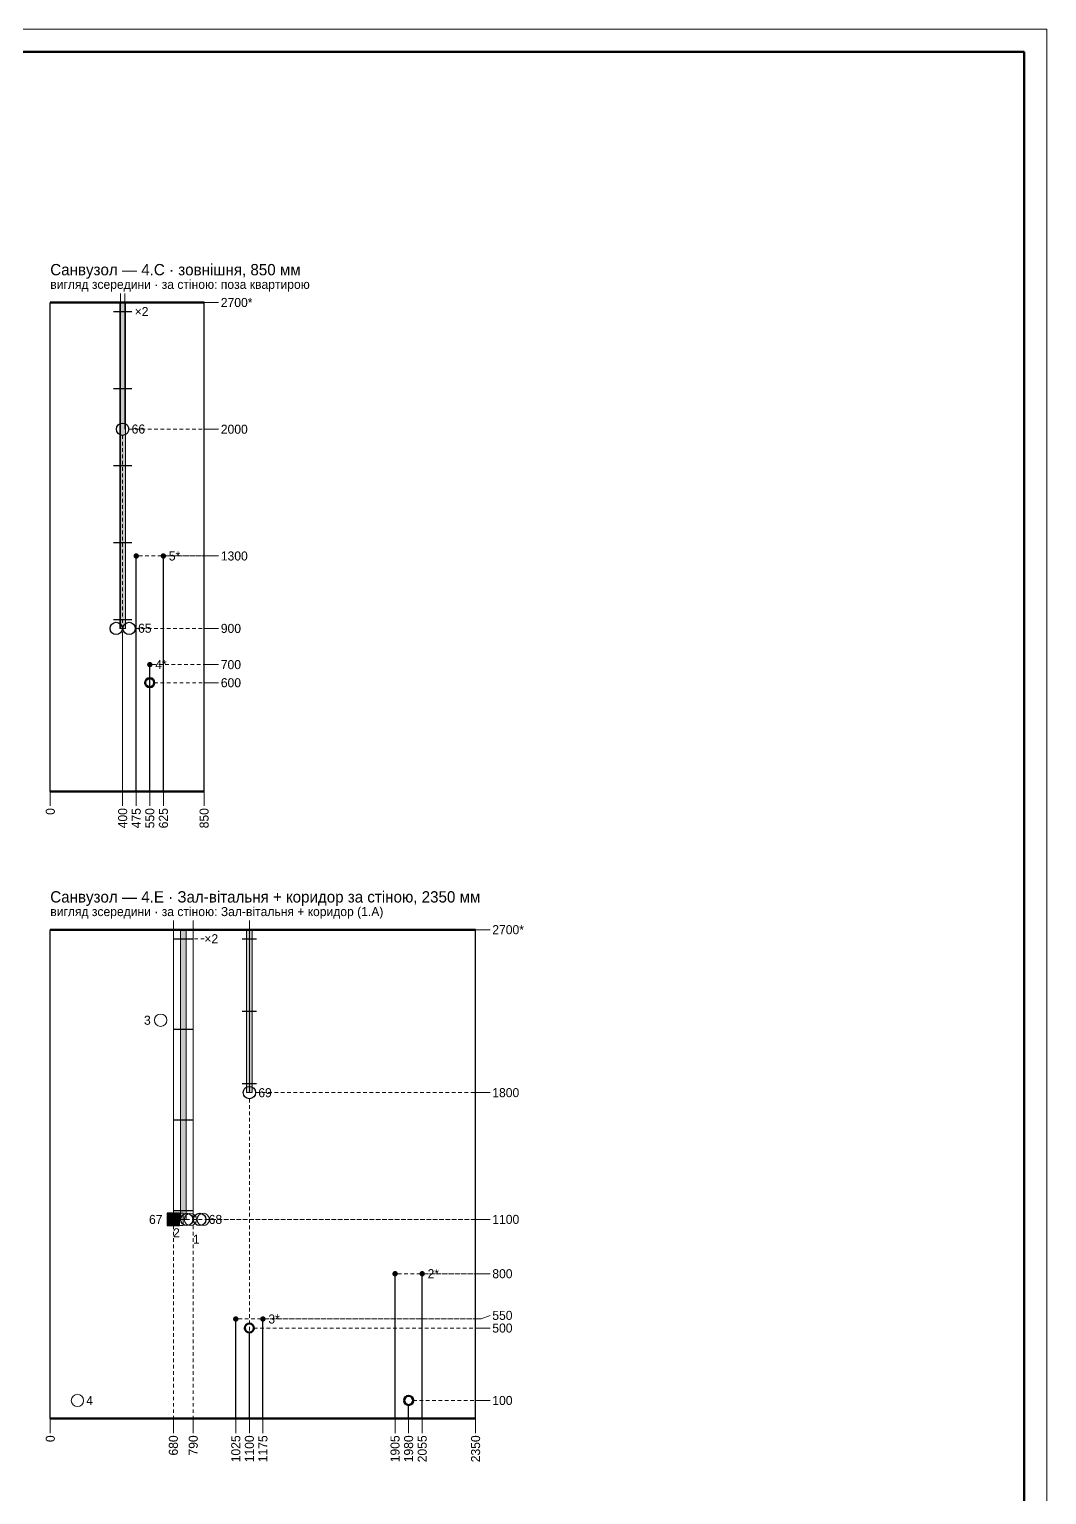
# Paper-space layout '09 Розгортки (продовження)' of a CAD drawing. Header units: millimetres. Extents: x 0 to 841, y 0 to 594.
# Drawn here: x 616.1 to 841, y 270.3 to 594 of the extents above; entities that cross this region are included whole.
import ezdxf
from ezdxf.enums import TextEntityAlignment as Align

# ---------------------------------------------------------------- set-up
doc = ezdxf.new("R2010")
doc.units = ezdxf.units.MM
doc.layers.add('A-SHEET', color=7, linetype='Continuous')
doc.layers.add('E-ELEV', color=7, linetype='Continuous')
doc.styles.add('PLEX_LIGHT', font='IBMPlexSans-Light.ttf')

psp = doc.layouts.new('09 Розгортки (продовження)')

# ---------------------------------------------------------------- hatches: boundary and pattern name
at = {"layer": 'E-ELEV', "true_color": 0xe4ded3}
h = psp.add_hatch(color=7, dxfattribs=at)
h.dxf.hatch_style = 1
h.paths.add_polyline_path([(636.17, 461.66), (637.37, 461.66), (637.37, 533.66), (636.17, 533.66)])
at = {"layer": 'E-ELEV', "true_color": 0xd62728}
h = psp.add_hatch(color=7, dxfattribs=at)
h.dxf.hatch_style = 1
edge = h.paths.add_edge_path()
edge.add_arc((639.77, 477.66), 0.6, 0, 360)
at = {"layer": 'E-ELEV', "true_color": 0x1f77b4}
h = psp.add_hatch(color=7, dxfattribs=at)
h.dxf.hatch_style = 1
edge = h.paths.add_edge_path()
edge.add_arc((645.77, 477.66), 0.6, 0, 360)
h = psp.add_hatch(color=7, dxfattribs=at)
h.dxf.hatch_style = 1
edge = h.paths.add_edge_path()
edge.add_arc((642.77, 453.66), 0.6, 0, 360)
at = {"layer": 'E-ELEV', "true_color": 0xe4ded3}
h = psp.add_hatch(color=7, dxfattribs=at)
h.dxf.hatch_style = 1
h.paths.add_polyline_path([(649.57, 331.11), (650.77, 331.11), (650.77, 395.11), (649.57, 395.11)])
h = psp.add_hatch(color=7, dxfattribs=at)
h.dxf.hatch_style = 1
h.paths.add_polyline_path([(664.17, 359.11), (665.37, 359.11), (665.37, 395.11), (664.17, 395.11)])
at = {"layer": 'E-ELEV', "true_color": 0xffffff}
h = psp.add_hatch(color=7, dxfattribs=at)
h.dxf.hatch_style = 1
h.paths.add_polyline_path([(646.61, 329.75), (649.33, 329.75), (649.33, 332.47), (646.61, 332.47)])
at = {"layer": 'E-ELEV', "true_color": 0xd62728}
h = psp.add_hatch(color=7, dxfattribs=at)
h.dxf.hatch_style = 1
edge = h.paths.add_edge_path()
edge.add_arc((696.97, 319.11), 0.6, 0, 360)
at = {"layer": 'E-ELEV', "true_color": 0x1f77b4}
h = psp.add_hatch(color=7, dxfattribs=at)
h.dxf.hatch_style = 1
edge = h.paths.add_edge_path()
edge.add_arc((702.97, 319.11), 0.6, 0, 360)
at = {"layer": 'E-ELEV', "true_color": 0xd62728}
h = psp.add_hatch(color=7, dxfattribs=at)
h.dxf.hatch_style = 1
edge = h.paths.add_edge_path()
edge.add_arc((661.77, 309.11), 0.6, 0, 360)
at = {"layer": 'E-ELEV', "true_color": 0x1f77b4}
h = psp.add_hatch(color=7, dxfattribs=at)
h.dxf.hatch_style = 1
edge = h.paths.add_edge_path()
edge.add_arc((667.77, 309.11), 0.6, 0, 360)

# ---------------------------------------------------------------- linework, layer by layer
at = {"layer": 'A-SHEET', "lineweight": 18}
for p, q in [((841, 594), (0, 594)), ((841, 0), (841, 594))]:
    psp.add_line(p, q, dxfattribs=at)
at = {"layer": 'A-SHEET', "lineweight": 50}
for p, q in [((836, 589), (20, 589)), ((836, 5), (836, 589))]:
    psp.add_line(p, q, dxfattribs=at)
at = {"layer": 'E-ELEV', "lineweight": 15, "true_color": 0xe15759}
for p, q in [((636.32, 461.66), (636.32, 535.66)), ((637.22, 505.66), (637.22, 535.66)), ((652.37, 331.11), (652.37, 397.11))]:
    psp.add_line(p, q, dxfattribs=at)
at = {"layer": 'E-ELEV', "lineweight": 50, "true_color": 0x29251f}
for p, q in [((620.77, 533.66), (654.77, 533.66)), ((620.77, 425.66), (654.77, 425.66)), ((620.77, 395.11), (714.77, 395.11)), ((620.77, 287.11), (714.77, 287.11))]:
    psp.add_line(p, q, dxfattribs=at)
at = {"layer": 'E-ELEV', "lineweight": 25, "true_color": 0x29251f}
for p, q in [((620.77, 425.66), (620.77, 533.66)), ((654.77, 425.66), (654.77, 533.66)), ((620.77, 287.11), (620.77, 395.11)), ((714.77, 287.11), (714.77, 395.11))]:
    psp.add_line(p, q, dxfattribs=at)
at = {"layer": 'E-ELEV', "lineweight": 25, "true_color": 0x29251f, "transparency": 33554559}
for p, q in [((634.72, 531.66), (638.82, 531.66)), ((634.72, 514.66), (638.82, 514.66)), ((634.72, 497.66), (638.82, 497.66)), ((634.72, 480.66), (638.82, 480.66)), ((634.72, 463.66), (638.82, 463.66)), ((648.12, 393.11), (652.22, 393.11)), ((663.17, 393.11), (666.37, 393.11)), ((663.17, 377.11), (666.37, 377.11)), ((648.12, 373.11), (652.22, 373.11)), ((663.17, 361.11), (666.37, 361.11)), ((648.12, 353.11), (652.22, 353.11)), ((648.12, 333.11), (652.22, 333.11))]:
    psp.add_line(p, q, dxfattribs=at)
at = {"layer": 'E-ELEV', "lineweight": 13, "true_color": 0x29251f}
for p, q in [((654.77, 533.66), (655.97, 533.66)), ((655.97, 533.66), (657.97, 533.66)), ((654.77, 505.66), (655.97, 505.66)), ((655.97, 505.66), (657.97, 505.66)), ((654.77, 477.66), (655.97, 477.66)), ((655.97, 477.66), (657.97, 477.66)), ((654.77, 461.66), (655.97, 461.66)), ((655.97, 461.66), (657.97, 461.66)), ((654.77, 453.66), (655.97, 453.66)), ((655.97, 453.66), (657.97, 453.66)), ((654.77, 449.66), (655.97, 449.66)), ((655.97, 449.66), (657.97, 449.66)), ((620.77, 425.66), (620.77, 424.46)), ((620.77, 424.46), (620.77, 422.46)), ((636.77, 425.66), (636.77, 424.46)), ((636.77, 424.46), (636.77, 422.46)), ((639.77, 425.66), (639.77, 424.46)), ((639.77, 424.46), (639.77, 422.46)), ((642.77, 425.66), (642.77, 424.46)), ((642.77, 424.46), (642.77, 422.46)), ((645.77, 425.66), (645.77, 424.46)), ((645.77, 424.46), (645.77, 422.46)), ((654.77, 425.66), (654.77, 424.46)), ((654.77, 424.46), (654.77, 422.46)), ((714.77, 395.11), (715.97, 395.11)), ((715.97, 395.11), (717.97, 395.11)), ((714.77, 359.11), (715.97, 359.11)), ((715.97, 359.11), (717.97, 359.11)), ((714.77, 331.11), (715.97, 331.11)), ((715.97, 331.11), (717.97, 331.11)), ((714.77, 319.11), (715.97, 319.11)), ((715.97, 319.11), (717.97, 319.11)), ((714.77, 309.11), (715.97, 309.11)), ((715.97, 309.11), (717.97, 309.91)), ((714.77, 307.11), (715.97, 307.11)), ((715.97, 307.11), (717.97, 307.11)), ((714.77, 291.11), (715.97, 291.11)), ((715.97, 291.11), (717.97, 291.11)), ((620.77, 287.11), (620.77, 285.91)), ((620.77, 285.91), (620.77, 283.91)), ((647.97, 287.11), (647.97, 285.91)), ((647.97, 285.91), (647.97, 283.91)), ((652.37, 287.11), (652.37, 285.91)), ((652.37, 285.91), (652.37, 283.91)), ((661.77, 287.11), (661.77, 285.91)), ((661.77, 285.91), (661.77, 283.91)), ((664.77, 287.11), (664.77, 285.91)), ((664.77, 285.91), (664.77, 283.91)), ((667.77, 287.11), (667.77, 285.91)), ((667.77, 285.91), (667.77, 283.91)), ((696.97, 287.11), (696.97, 285.91)), ((696.97, 285.91), (696.97, 283.91)), ((699.97, 287.11), (699.97, 285.91)), ((699.97, 285.91), (699.97, 283.91)), ((702.97, 287.11), (702.97, 285.91)), ((702.97, 285.91), (702.97, 283.91)), ((714.77, 287.11), (714.77, 285.91)), ((714.77, 285.91), (714.77, 283.91))]:
    psp.add_line(p, q, dxfattribs=at)
at = {"layer": 'E-ELEV', "lineweight": 13, "true_color": 0x9a9288}
for p, q in [((638.13, 505.66), (638.93, 505.66)), ((639.53, 505.66), (640.33, 505.66)), ((640.93, 505.66), (641.73, 505.66)), ((642.33, 505.66), (643.13, 505.66)), ((643.73, 505.66), (644.53, 505.66)), ((645.13, 505.66), (645.93, 505.66)), ((646.53, 505.66), (647.33, 505.66)), ((647.93, 505.66), (648.73, 505.66)), ((649.33, 505.66), (650.13, 505.66)), ((650.73, 505.66), (651.53, 505.66)), ((652.13, 505.66), (652.93, 505.66)), ((653.53, 505.66), (654.33, 505.66)), ((636.77, 504.3), (636.77, 503.5)), ((636.77, 502.9), (636.77, 502.1)), ((636.77, 501.5), (636.77, 500.7)), ((636.77, 500.1), (636.77, 499.3)), ((636.77, 498.7), (636.77, 497.9)), ((636.77, 497.3), (636.77, 496.5)), ((636.77, 495.9), (636.77, 495.1)), ((636.77, 494.5), (636.77, 493.7)), ((636.77, 493.1), (636.77, 492.3)), ((636.77, 491.7), (636.77, 490.9)), ((636.77, 490.3), (636.77, 489.5)), ((636.77, 488.9), (636.77, 488.1)), ((636.77, 487.5), (636.77, 486.7)), ((636.77, 486.1), (636.77, 485.3)), ((636.77, 484.7), (636.77, 483.9)), ((636.77, 483.3), (636.77, 482.5)), ((636.77, 481.9), (636.77, 481.1)), ((636.77, 480.5), (636.77, 479.7)), ((636.77, 479.1), (636.77, 478.3)), ((636.77, 477.7), (636.77, 476.9)), ((636.77, 476.3), (636.77, 475.5)), ((640.37, 477.66), (641.17, 477.66)), ((641.77, 477.66), (642.57, 477.66)), ((643.17, 477.66), (643.97, 477.66)), ((644.57, 477.66), (645.37, 477.66)), ((645.97, 477.66), (646.77, 477.66)), ((646.37, 477.66), (647.17, 477.66)), ((647.37, 477.66), (648.17, 477.66)), ((647.77, 477.66), (648.57, 477.66)), ((648.77, 477.66), (649.57, 477.66)), ((649.17, 477.66), (649.97, 477.66)), ((650.17, 477.66), (650.97, 477.66)), ((650.57, 477.66), (651.37, 477.66)), ((651.57, 477.66), (652.37, 477.66)), ((651.97, 477.66), (652.77, 477.66)), ((652.97, 477.66), (653.77, 477.66)), ((653.37, 477.66), (654.17, 477.66)), ((654.37, 477.66), (654.77, 477.66)), ((636.77, 474.9), (636.77, 474.1)), ((636.77, 473.5), (636.77, 472.7)), ((636.77, 472.1), (636.77, 471.3)), ((636.77, 470.7), (636.77, 469.9)), ((636.77, 469.3), (636.77, 468.5)), ((636.77, 467.9), (636.77, 467.1)), ((636.77, 466.5), (636.77, 465.7)), ((636.77, 465.1), (636.77, 464.3)), ((636.77, 463.7), (636.77, 462.9)), ((636.77, 462.3), (636.77, 461.5)), ((636.77, 460.9), (636.77, 460.1)), ((636.77, 460.3), (636.77, 459.5)), ((639.55, 461.66), (640.35, 461.66)), ((640.95, 461.66), (641.75, 461.66)), ((642.35, 461.66), (643.15, 461.66)), ((643.75, 461.66), (644.55, 461.66)), ((645.15, 461.66), (645.95, 461.66)), ((646.55, 461.66), (647.35, 461.66)), ((647.95, 461.66), (648.75, 461.66)), ((649.35, 461.66), (650.15, 461.66)), ((650.75, 461.66), (651.55, 461.66)), ((652.15, 461.66), (652.95, 461.66)), ((653.55, 461.66), (654.35, 461.66)), ((636.77, 459.5), (636.77, 458.7)), ((636.77, 458.9), (636.77, 458.1)), ((636.77, 458.1), (636.77, 457.3)), ((636.77, 457.5), (636.77, 456.7)), ((636.77, 456.7), (636.77, 455.9)), ((636.77, 456.1), (636.77, 455.3)), ((636.77, 455.3), (636.77, 454.5)), ((636.77, 454.7), (636.77, 453.9)), ((636.77, 453.9), (636.77, 453.1)), ((636.77, 453.3), (636.77, 452.5)), ((643.37, 453.66), (644.17, 453.66)), ((644.77, 453.66), (645.57, 453.66)), ((646.17, 453.66), (646.97, 453.66)), ((647.57, 453.66), (648.37, 453.66)), ((648.97, 453.66), (649.77, 453.66)), ((650.37, 453.66), (651.17, 453.66)), ((651.77, 453.66), (652.57, 453.66)), ((653.17, 453.66), (653.97, 453.66)), ((654.57, 453.66), (654.77, 453.66)), ((636.77, 452.5), (636.77, 451.7)), ((636.77, 451.9), (636.77, 451.1)), ((636.77, 451.1), (636.77, 450.3)), ((636.77, 450.5), (636.77, 449.7)), ((636.77, 449.7), (636.77, 448.9)), ((636.77, 449.1), (636.77, 448.3)), ((636.77, 448.3), (636.77, 447.5)), ((636.77, 447.7), (636.77, 446.9)), ((636.77, 446.9), (636.77, 446.1)), ((643.77, 449.66), (644.57, 449.66)), ((645.17, 449.66), (645.97, 449.66)), ((646.57, 449.66), (647.37, 449.66)), ((647.97, 449.66), (648.77, 449.66)), ((649.37, 449.66), (650.17, 449.66)), ((650.77, 449.66), (651.57, 449.66)), ((652.17, 449.66), (652.97, 449.66)), ((653.57, 449.66), (654.37, 449.66)), ((636.77, 446.3), (636.77, 445.5)), ((636.77, 445.5), (636.77, 444.7)), ((636.77, 444.9), (636.77, 444.1)), ((636.77, 444.1), (636.77, 443.3)), ((636.77, 443.5), (636.77, 442.7)), ((636.77, 442.7), (636.77, 441.9)), ((636.77, 442.1), (636.77, 441.3)), ((636.77, 441.3), (636.77, 440.5)), ((636.77, 440.7), (636.77, 439.9)), ((636.77, 439.9), (636.77, 439.1)), ((636.77, 439.3), (636.77, 438.5)), ((636.77, 438.5), (636.77, 437.7)), ((636.77, 437.9), (636.77, 437.1)), ((636.77, 437.1), (636.77, 436.3)), ((636.77, 436.5), (636.77, 435.7)), ((636.77, 435.7), (636.77, 434.9)), ((636.77, 435.1), (636.77, 434.3)), ((636.77, 434.3), (636.77, 433.5)), ((636.77, 433.7), (636.77, 432.9)), ((636.77, 432.9), (636.77, 432.1)), ((636.77, 432.3), (636.77, 431.5)), ((636.77, 431.5), (636.77, 430.7)), ((636.77, 430.9), (636.77, 430.1)), ((636.77, 430.1), (636.77, 429.3)), ((636.77, 429.5), (636.77, 428.7)), ((636.77, 428.7), (636.77, 427.9)), ((636.77, 428.1), (636.77, 427.3)), ((636.77, 427.3), (636.77, 426.5)), ((636.77, 426.7), (636.77, 425.9)), ((636.77, 425.9), (636.77, 425.66)), ((653.42, 393.11), (652.62, 393.11)), ((654.82, 393.11), (654.02, 393.11)), ((664.77, 357.75), (664.77, 356.95)), ((664.77, 356.35), (664.77, 355.55)), ((666.13, 359.11), (666.93, 359.11)), ((667.53, 359.11), (668.33, 359.11)), ((668.93, 359.11), (669.73, 359.11)), ((670.33, 359.11), (671.13, 359.11)), ((671.73, 359.11), (672.53, 359.11)), ((673.13, 359.11), (673.93, 359.11)), ((674.53, 359.11), (675.33, 359.11)), ((675.93, 359.11), (676.73, 359.11)), ((677.33, 359.11), (678.13, 359.11)), ((678.73, 359.11), (679.53, 359.11)), ((680.13, 359.11), (680.93, 359.11)), ((681.53, 359.11), (682.33, 359.11)), ((682.93, 359.11), (683.73, 359.11)), ((684.33, 359.11), (685.13, 359.11)), ((685.73, 359.11), (686.53, 359.11)), ((687.13, 359.11), (687.93, 359.11)), ((688.53, 359.11), (689.33, 359.11)), ((689.93, 359.11), (690.73, 359.11)), ((691.33, 359.11), (692.13, 359.11)), ((692.73, 359.11), (693.53, 359.11)), ((694.13, 359.11), (694.93, 359.11)), ((695.53, 359.11), (696.33, 359.11)), ((696.93, 359.11), (697.73, 359.11)), ((698.33, 359.11), (699.13, 359.11)), ((699.73, 359.11), (700.53, 359.11)), ((701.13, 359.11), (701.93, 359.11)), ((702.53, 359.11), (703.33, 359.11)), ((703.93, 359.11), (704.73, 359.11)), ((705.33, 359.11), (706.13, 359.11)), ((706.73, 359.11), (707.53, 359.11)), ((708.13, 359.11), (708.93, 359.11)), ((709.53, 359.11), (710.33, 359.11)), ((710.93, 359.11), (711.73, 359.11)), ((712.33, 359.11), (713.13, 359.11)), ((713.73, 359.11), (714.53, 359.11)), ((664.77, 354.95), (664.77, 354.15)), ((664.77, 353.55), (664.77, 352.75)), ((664.77, 352.15), (664.77, 351.35)), ((664.77, 350.75), (664.77, 349.95)), ((664.77, 349.35), (664.77, 348.55)), ((664.77, 347.95), (664.77, 347.15)), ((664.77, 346.55), (664.77, 345.75)), ((664.77, 345.15), (664.77, 344.35)), ((664.77, 343.75), (664.77, 342.95)), ((664.77, 342.35), (664.77, 341.55)), ((664.77, 340.95), (664.77, 340.15)), ((664.77, 339.55), (664.77, 338.75)), ((664.77, 338.15), (664.77, 337.35)), ((664.77, 336.75), (664.77, 335.95)), ((664.77, 335.35), (664.77, 334.55)), ((664.77, 333.95), (664.77, 333.15)), ((649.33, 331.11), (650.13, 331.11)), ((650.73, 331.11), (651.53, 331.11)), ((652.13, 331.11), (652.93, 331.11)), ((653.53, 331.11), (654.33, 331.11)), ((654.93, 331.11), (655.73, 331.11)), ((655.15, 331.11), (655.95, 331.11)), ((656.33, 331.11), (657.13, 331.11)), ((656.55, 331.11), (657.35, 331.11)), ((657.73, 331.11), (658.53, 331.11)), ((657.95, 331.11), (658.75, 331.11)), ((659.13, 331.11), (659.93, 331.11)), ((659.35, 331.11), (660.15, 331.11)), ((660.53, 331.11), (661.33, 331.11)), ((660.75, 331.11), (661.55, 331.11)), ((661.93, 331.11), (662.73, 331.11)), ((662.15, 331.11), (662.95, 331.11)), ((663.33, 331.11), (664.13, 331.11)), ((663.55, 331.11), (664.35, 331.11)), ((664.73, 331.11), (665.53, 331.11)), ((664.77, 332.55), (664.77, 331.75)), ((664.77, 331.15), (664.77, 330.35)), ((664.95, 331.11), (665.75, 331.11)), ((666.13, 331.11), (666.93, 331.11)), ((666.35, 331.11), (667.15, 331.11)), ((667.53, 331.11), (668.33, 331.11)), ((667.75, 331.11), (668.55, 331.11)), ((668.93, 331.11), (669.73, 331.11)), ((669.15, 331.11), (669.95, 331.11)), ((670.33, 331.11), (671.13, 331.11)), ((670.55, 331.11), (671.35, 331.11)), ((671.73, 331.11), (672.53, 331.11)), ((671.95, 331.11), (672.75, 331.11)), ((673.13, 331.11), (673.93, 331.11)), ((673.35, 331.11), (674.15, 331.11)), ((674.53, 331.11), (675.33, 331.11)), ((674.75, 331.11), (675.55, 331.11)), ((675.93, 331.11), (676.73, 331.11)), ((676.15, 331.11), (676.95, 331.11)), ((677.33, 331.11), (678.13, 331.11)), ((677.55, 331.11), (678.35, 331.11)), ((678.73, 331.11), (679.53, 331.11)), ((678.95, 331.11), (679.75, 331.11)), ((680.13, 331.11), (680.93, 331.11)), ((680.35, 331.11), (681.15, 331.11)), ((681.53, 331.11), (682.33, 331.11)), ((681.75, 331.11), (682.55, 331.11)), ((682.93, 331.11), (683.73, 331.11)), ((683.15, 331.11), (683.95, 331.11)), ((684.33, 331.11), (685.13, 331.11)), ((684.55, 331.11), (685.35, 331.11)), ((685.73, 331.11), (686.53, 331.11)), ((685.95, 331.11), (686.75, 331.11)), ((687.13, 331.11), (687.93, 331.11)), ((687.35, 331.11), (688.15, 331.11)), ((688.53, 331.11), (689.33, 331.11)), ((688.75, 331.11), (689.55, 331.11)), ((689.93, 331.11), (690.73, 331.11)), ((690.15, 331.11), (690.95, 331.11)), ((691.33, 331.11), (692.13, 331.11)), ((691.55, 331.11), (692.35, 331.11)), ((692.73, 331.11), (693.53, 331.11)), ((692.95, 331.11), (693.75, 331.11)), ((694.13, 331.11), (694.93, 331.11)), ((694.35, 331.11), (695.15, 331.11)), ((695.53, 331.11), (696.33, 331.11)), ((695.75, 331.11), (696.55, 331.11)), ((696.93, 331.11), (697.73, 331.11)), ((697.15, 331.11), (697.95, 331.11)), ((698.33, 331.11), (699.13, 331.11)), ((698.55, 331.11), (699.35, 331.11)), ((699.73, 331.11), (700.53, 331.11)), ((699.95, 331.11), (700.75, 331.11)), ((701.13, 331.11), (701.93, 331.11)), ((701.35, 331.11), (702.15, 331.11)), ((702.53, 331.11), (703.33, 331.11)), ((702.75, 331.11), (703.55, 331.11)), ((703.93, 331.11), (704.73, 331.11)), ((704.15, 331.11), (704.95, 331.11)), ((705.33, 331.11), (706.13, 331.11)), ((705.55, 331.11), (706.35, 331.11)), ((706.73, 331.11), (707.53, 331.11)), ((706.95, 331.11), (707.75, 331.11)), ((708.13, 331.11), (708.93, 331.11)), ((708.35, 331.11), (709.15, 331.11)), ((709.53, 331.11), (710.33, 331.11)), ((709.75, 331.11), (710.55, 331.11)), ((710.93, 331.11), (711.73, 331.11)), ((711.15, 331.11), (711.95, 331.11)), ((712.33, 331.11), (713.13, 331.11)), ((712.55, 331.11), (713.35, 331.11)), ((713.73, 331.11), (714.53, 331.11)), ((713.95, 331.11), (714.75, 331.11)), ((647.97, 329.75), (647.97, 328.95)), ((647.97, 328.35), (647.97, 327.55)), ((647.97, 326.95), (647.97, 326.15)), ((652.37, 329.75), (652.37, 328.95)), ((652.37, 328.35), (652.37, 327.55)), ((652.37, 326.95), (652.37, 326.15)), ((664.77, 329.75), (664.77, 328.95)), ((664.77, 328.35), (664.77, 327.55)), ((664.77, 326.95), (664.77, 326.15)), ((647.97, 325.55), (647.97, 324.75)), ((647.97, 324.15), (647.97, 323.35)), ((652.37, 325.55), (652.37, 324.75)), ((652.37, 324.15), (652.37, 323.35)), ((664.77, 325.55), (664.77, 324.75)), ((664.77, 324.15), (664.77, 323.35)), ((647.97, 322.75), (647.97, 321.95)), ((647.97, 321.35), (647.97, 320.55)), ((652.37, 322.75), (652.37, 321.95)), ((652.37, 321.35), (652.37, 320.55)), ((664.77, 322.75), (664.77, 321.95)), ((664.77, 321.35), (664.77, 320.55)), ((647.97, 319.95), (647.97, 319.15)), ((647.97, 318.55), (647.97, 317.75)), ((652.37, 319.95), (652.37, 319.15)), ((652.37, 318.55), (652.37, 317.75)), ((664.77, 319.95), (664.77, 319.15)), ((664.77, 318.55), (664.77, 317.75)), ((697.57, 319.11), (698.37, 319.11)), ((698.97, 319.11), (699.77, 319.11)), ((700.37, 319.11), (701.17, 319.11)), ((701.77, 319.11), (702.57, 319.11)), ((703.17, 319.11), (703.97, 319.11)), ((703.57, 319.11), (704.37, 319.11)), ((704.57, 319.11), (705.37, 319.11)), ((704.97, 319.11), (705.77, 319.11)), ((705.97, 319.11), (706.77, 319.11)), ((706.37, 319.11), (707.17, 319.11)), ((707.37, 319.11), (708.17, 319.11)), ((707.77, 319.11), (708.57, 319.11)), ((708.77, 319.11), (709.57, 319.11)), ((709.17, 319.11), (709.97, 319.11)), ((710.17, 319.11), (710.97, 319.11)), ((710.57, 319.11), (711.37, 319.11)), ((711.57, 319.11), (712.37, 319.11)), ((711.97, 319.11), (712.77, 319.11)), ((712.97, 319.11), (713.77, 319.11)), ((713.37, 319.11), (714.17, 319.11)), ((714.37, 319.11), (714.77, 319.11)), ((647.97, 317.15), (647.97, 316.35)), ((647.97, 315.75), (647.97, 314.95)), ((647.97, 314.35), (647.97, 313.55)), ((652.37, 317.15), (652.37, 316.35)), ((652.37, 315.75), (652.37, 314.95)), ((652.37, 314.35), (652.37, 313.55)), ((664.77, 317.15), (664.77, 316.35)), ((664.77, 315.75), (664.77, 314.95)), ((664.77, 314.35), (664.77, 313.55)), ((647.97, 312.95), (647.97, 312.15)), ((647.97, 311.55), (647.97, 310.75)), ((652.37, 312.95), (652.37, 312.15)), ((652.37, 311.55), (652.37, 310.75)), ((664.77, 312.95), (664.77, 312.15)), ((664.77, 311.55), (664.77, 310.75)), ((647.97, 310.15), (647.97, 309.35)), ((647.97, 308.75), (647.97, 307.95)), ((652.37, 310.15), (652.37, 309.35)), ((652.37, 308.75), (652.37, 307.95)), ((662.37, 309.11), (663.17, 309.11)), ((663.77, 309.11), (664.57, 309.11)), ((664.77, 310.15), (664.77, 309.35)), ((664.77, 308.75), (664.77, 307.95)), ((665.17, 309.11), (665.97, 309.11)), ((666.57, 309.11), (667.37, 309.11)), ((667.97, 309.11), (668.77, 309.11)), ((668.37, 309.11), (669.17, 309.11)), ((669.37, 309.11), (670.17, 309.11)), ((669.77, 309.11), (670.57, 309.11)), ((670.77, 309.11), (671.57, 309.11)), ((671.17, 309.11), (671.97, 309.11)), ((672.17, 309.11), (672.97, 309.11)), ((672.57, 309.11), (673.37, 309.11)), ((673.57, 309.11), (674.37, 309.11)), ((673.97, 309.11), (674.77, 309.11)), ((674.97, 309.11), (675.77, 309.11)), ((675.37, 309.11), (676.17, 309.11)), ((676.37, 309.11), (677.17, 309.11)), ((676.77, 309.11), (677.57, 309.11)), ((677.77, 309.11), (678.57, 309.11)), ((678.17, 309.11), (678.97, 309.11)), ((679.17, 309.11), (679.97, 309.11)), ((679.57, 309.11), (680.37, 309.11)), ((680.57, 309.11), (681.37, 309.11)), ((680.97, 309.11), (681.77, 309.11)), ((681.97, 309.11), (682.77, 309.11)), ((682.37, 309.11), (683.17, 309.11)), ((683.37, 309.11), (684.17, 309.11)), ((683.77, 309.11), (684.57, 309.11)), ((684.77, 309.11), (685.57, 309.11)), ((685.17, 309.11), (685.97, 309.11)), ((686.17, 309.11), (686.97, 309.11)), ((686.57, 309.11), (687.37, 309.11)), ((687.57, 309.11), (688.37, 309.11)), ((687.97, 309.11), (688.77, 309.11)), ((688.97, 309.11), (689.77, 309.11)), ((689.37, 309.11), (690.17, 309.11)), ((690.37, 309.11), (691.17, 309.11)), ((690.77, 309.11), (691.57, 309.11)), ((691.77, 309.11), (692.57, 309.11)), ((692.17, 309.11), (692.97, 309.11)), ((693.17, 309.11), (693.97, 309.11)), ((693.57, 309.11), (694.37, 309.11)), ((694.57, 309.11), (695.37, 309.11)), ((694.97, 309.11), (695.77, 309.11)), ((695.97, 309.11), (696.77, 309.11)), ((696.37, 309.11), (697.17, 309.11)), ((697.37, 309.11), (698.17, 309.11)), ((697.77, 309.11), (698.57, 309.11)), ((698.77, 309.11), (699.57, 309.11)), ((699.17, 309.11), (699.97, 309.11)), ((700.17, 309.11), (700.97, 309.11)), ((700.57, 309.11), (701.37, 309.11)), ((701.57, 309.11), (702.37, 309.11)), ((701.97, 309.11), (702.77, 309.11)), ((702.97, 309.11), (703.77, 309.11)), ((703.37, 309.11), (704.17, 309.11)), ((704.37, 309.11), (705.17, 309.11)), ((704.77, 309.11), (705.57, 309.11)), ((705.77, 309.11), (706.57, 309.11)), ((706.17, 309.11), (706.97, 309.11)), ((707.17, 309.11), (707.97, 309.11)), ((707.57, 309.11), (708.37, 309.11)), ((708.57, 309.11), (709.37, 309.11)), ((708.97, 309.11), (709.77, 309.11)), ((709.97, 309.11), (710.77, 309.11)), ((710.37, 309.11), (711.17, 309.11)), ((711.37, 309.11), (712.17, 309.11)), ((711.77, 309.11), (712.57, 309.11)), ((712.77, 309.11), (713.57, 309.11)), ((713.17, 309.11), (713.97, 309.11)), ((714.17, 309.11), (714.77, 309.11)), ((714.57, 309.11), (714.77, 309.11)), ((647.97, 307.35), (647.97, 306.55)), ((647.97, 305.95), (647.97, 305.15)), ((647.97, 304.55), (647.97, 303.75)), ((652.37, 307.35), (652.37, 306.55)), ((652.37, 305.95), (652.37, 305.15)), ((652.37, 304.55), (652.37, 303.75)), ((664.77, 307.35), (664.77, 306.55)), ((664.77, 305.95), (664.77, 305.15)), ((664.77, 304.55), (664.77, 303.75)), ((665.77, 307.11), (666.57, 307.11)), ((667.17, 307.11), (667.97, 307.11)), ((668.57, 307.11), (669.37, 307.11)), ((669.97, 307.11), (670.77, 307.11)), ((671.37, 307.11), (672.17, 307.11)), ((672.77, 307.11), (673.57, 307.11)), ((674.17, 307.11), (674.97, 307.11)), ((675.57, 307.11), (676.37, 307.11)), ((676.97, 307.11), (677.77, 307.11)), ((678.37, 307.11), (679.17, 307.11)), ((679.77, 307.11), (680.57, 307.11)), ((681.17, 307.11), (681.97, 307.11)), ((682.57, 307.11), (683.37, 307.11)), ((683.97, 307.11), (684.77, 307.11)), ((685.37, 307.11), (686.17, 307.11)), ((686.77, 307.11), (687.57, 307.11)), ((688.17, 307.11), (688.97, 307.11)), ((689.57, 307.11), (690.37, 307.11)), ((690.97, 307.11), (691.77, 307.11)), ((692.37, 307.11), (693.17, 307.11)), ((693.77, 307.11), (694.57, 307.11)), ((695.17, 307.11), (695.97, 307.11)), ((696.57, 307.11), (697.37, 307.11)), ((697.97, 307.11), (698.77, 307.11)), ((699.37, 307.11), (700.17, 307.11)), ((700.77, 307.11), (701.57, 307.11)), ((702.17, 307.11), (702.97, 307.11)), ((703.57, 307.11), (704.37, 307.11)), ((704.97, 307.11), (705.77, 307.11)), ((706.37, 307.11), (707.17, 307.11)), ((707.77, 307.11), (708.57, 307.11)), ((709.17, 307.11), (709.97, 307.11)), ((710.57, 307.11), (711.37, 307.11)), ((711.97, 307.11), (712.77, 307.11)), ((713.37, 307.11), (714.17, 307.11)), ((714.77, 307.11), (714.77, 307.11)), ((647.97, 303.15), (647.97, 302.35)), ((647.97, 301.75), (647.97, 300.95)), ((652.37, 303.15), (652.37, 302.35)), ((652.37, 301.75), (652.37, 300.95)), ((664.77, 303.15), (664.77, 302.35)), ((664.77, 301.75), (664.77, 300.95)), ((647.97, 300.35), (647.97, 299.55)), ((647.97, 298.95), (647.97, 298.15)), ((652.37, 300.35), (652.37, 299.55)), ((652.37, 298.95), (652.37, 298.15)), ((664.77, 300.35), (664.77, 299.55)), ((664.77, 298.95), (664.77, 298.15)), ((647.97, 297.55), (647.97, 296.75)), ((647.97, 296.15), (647.97, 295.35)), ((647.97, 294.75), (647.97, 293.95)), ((652.37, 297.55), (652.37, 296.75)), ((652.37, 296.15), (652.37, 295.35)), ((652.37, 294.75), (652.37, 293.95)), ((664.77, 297.55), (664.77, 296.75)), ((664.77, 296.15), (664.77, 295.35)), ((664.77, 294.75), (664.77, 293.95)), ((647.97, 293.35), (647.97, 292.55)), ((647.97, 291.95), (647.97, 291.15)), ((652.37, 293.35), (652.37, 292.55)), ((652.37, 291.95), (652.37, 291.15)), ((664.77, 293.35), (664.77, 292.55)), ((664.77, 291.95), (664.77, 291.15)), ((647.97, 290.55), (647.97, 289.75)), ((647.97, 289.15), (647.97, 288.35)), ((652.37, 290.55), (652.37, 289.75)), ((652.37, 289.15), (652.37, 288.35)), ((664.77, 290.55), (664.77, 289.75)), ((664.77, 289.15), (664.77, 288.35)), ((700.97, 291.11), (701.77, 291.11)), ((702.37, 291.11), (703.17, 291.11)), ((703.77, 291.11), (704.57, 291.11)), ((705.17, 291.11), (705.97, 291.11)), ((706.57, 291.11), (707.37, 291.11)), ((707.97, 291.11), (708.77, 291.11)), ((709.37, 291.11), (710.17, 291.11)), ((710.77, 291.11), (711.57, 291.11)), ((712.17, 291.11), (712.97, 291.11)), ((713.57, 291.11), (714.37, 291.11)), ((647.97, 287.75), (647.97, 287.11)), ((652.37, 287.75), (652.37, 287.11)), ((664.77, 287.75), (664.77, 287.11))]:
    psp.add_line(p, q, dxfattribs=at)
at = {"layer": 'E-ELEV', "lineweight": 25, "true_color": 0xd62728}
for p, q in [((639.77, 425.66), (639.77, 477.06)), ((696.97, 287.11), (696.97, 318.51)), ((661.77, 287.11), (661.77, 308.51))]:
    psp.add_line(p, q, dxfattribs=at)
at = {"layer": 'E-ELEV', "lineweight": 25, "true_color": 0x1f77b4}
for p, q in [((645.77, 425.66), (645.77, 477.06)), ((642.77, 425.66), (642.77, 453.06)), ((702.97, 287.11), (702.97, 318.51)), ((667.77, 287.11), (667.77, 308.51))]:
    psp.add_line(p, q, dxfattribs=at)
at = {"layer": 'E-ELEV', "lineweight": 25, "true_color": 0x8c564b}
for p, q in [((642.77, 425.66), (642.77, 448.66)), ((664.77, 287.11), (664.77, 306.11)), ((699.97, 287.11), (699.97, 290.11))]:
    psp.add_line(p, q, dxfattribs=at)
at = {"layer": 'E-ELEV', "lineweight": 15, "true_color": 0xc9845c}
for p, q in [((647.97, 331.11), (647.97, 397.11)), ((664.77, 359.11), (664.77, 397.11))]:
    psp.add_line(p, q, dxfattribs=at)
at = {"layer": 'E-ELEV', "lineweight": 13, "true_color": 0x9a9288}
for points in [[(636.17, 461.66), (637.37, 461.66), (637.37, 533.66), (636.17, 533.66)], [(649.57, 331.11), (650.77, 331.11), (650.77, 395.11), (649.57, 395.11)], [(664.17, 359.11), (665.37, 359.11), (665.37, 395.11), (664.17, 395.11)]]:
    psp.add_lwpolyline(points, close=True, dxfattribs=at)
at = {"layer": 'E-ELEV', "lineweight": 25, "true_color": 0x29251f}
psp.add_lwpolyline([(646.61, 329.75), (649.33, 329.75), (649.33, 332.47), (646.61, 332.47)], close=True, dxfattribs=at)
at = {"layer": 'E-ELEV', "lineweight": 13, "true_color": 0xb0a99d}
psp.add_lwpolyline([(647.41, 329.75), (650.13, 329.75), (650.13, 332.47), (647.41, 332.47)], close=True, dxfattribs=at)
at = {"layer": 'E-ELEV', "lineweight": 25, "true_color": 0x29251f}
for centre in [(636.77, 505.66), (635.35, 461.66), (638.19, 461.66), (664.77, 359.11), (650.95, 331.11), (653.79, 331.11)]:
    psp.add_circle(centre, 1.36, dxfattribs=at)
at = {"layer": 'E-ELEV', "lineweight": 50, "true_color": 0x8c564b}
for centre in [(642.77, 449.66), (664.77, 307.11), (699.97, 291.11)]:
    psp.add_circle(centre, 1, dxfattribs=at)
at = {"layer": 'E-ELEV', "lineweight": 13, "true_color": 0xb0a99d}
for centre in [(645.17, 375.11), (651.75, 331.11), (654.59, 331.11), (626.77, 291.11)]:
    psp.add_circle(centre, 1.36, dxfattribs=at)

# ---------------------------------------------------------------- texts
at = {"layer": 'E-ELEV', "true_color": 0x29251f, "style": 'PLEX_LIGHT'}
for s, height, p in [('Санвузол — 4.C · зовнішня, 850 мм', 2.5, (620.77, 540.91)), ('вигляд зсередини · за стіною: поза квартирою', 2, (620.77, 537.66)), ('2700*', 2, (658.47, 533.66)), ('×2', 2, (639.42, 531.66)), ('66', 2, (638.76, 505.7)), ('2000', 2, (658.47, 505.66)), ('1300', 2, (658.47, 477.66)), ('65', 2, (640.18, 461.7)), ('900', 2, (658.47, 461.66)), ('700', 2, (658.47, 453.66)), ('600', 2, (658.47, 449.66)), ('Санвузол — 4.E · Зал-вітальня + коридор за стіною, 2350 мм', 2.5, (620.77, 402.36)), ('вигляд зсередини · за стіною: Зал-вітальня + коридор (1.A)', 2, (620.77, 399.11)), ('2700*', 2, (718.47, 395.11)), ('×2', 2, (654.82, 393.11)), ('69', 2, (666.76, 359.1)), ('1800', 2, (718.47, 359.11)), ('67', 2, (642.6, 331.1)), ('68', 2, (655.78, 331.1)), ('1100', 2, (718.47, 331.11)), ('800', 2, (718.47, 319.11)), ('550', 2, (718.47, 309.91)), ('500', 2, (718.47, 307.11)), ('100', 2, (718.47, 291.11))]:
    psp.add_text(s, height=height, dxfattribs=at).set_placement(p, align=Align.MIDDLE_LEFT)
at = {"layer": 'E-ELEV', "true_color": 0x8c564b, "style": 'PLEX_LIGHT'}
for s, p in [('5*', (646.97, 477.66)), ('4*', (643.97, 453.66)), ('2*', (704.17, 319.11)), ('3*', (668.97, 309.11))]:
    psp.add_text(s, height=2, dxfattribs=at).set_placement(p, align=Align.MIDDLE_LEFT)
at = {"layer": 'E-ELEV', "true_color": 0x29251f, "style": 'PLEX_LIGHT'}
for s, p in [('0', (620.77, 421.96)), ('400', (636.77, 421.96)), ('475', (639.77, 421.96)), ('550', (642.77, 421.96)), ('625', (645.77, 421.96)), ('850', (654.77, 421.96)), ('0', (620.77, 283.41)), ('680', (647.97, 283.41)), ('790', (652.37, 283.41)), ('1025', (661.77, 283.41)), ('1100', (664.77, 283.41)), ('1175', (667.77, 283.41)), ('1905', (696.97, 283.41)), ('1980', (699.97, 283.41)), ('2055', (702.97, 283.41)), ('2350', (714.77, 283.41))]:
    psp.add_text(s, height=2, rotation=90, dxfattribs=at).set_placement(p, align=Align.MIDDLE_RIGHT)
at = {"layer": 'E-ELEV', "true_color": 0xb0a99d, "style": 'PLEX_LIGHT'}
for s, p in [('3', (641.49, 375.11)), ('2', (647.91, 328.15)), ('1', (652.31, 326.73)), ('4', (628.73, 291.11))]:
    psp.add_text(s, height=2, dxfattribs=at).set_placement(p, align=Align.MIDDLE_LEFT)

doc.saveas('drawing.dxf')
